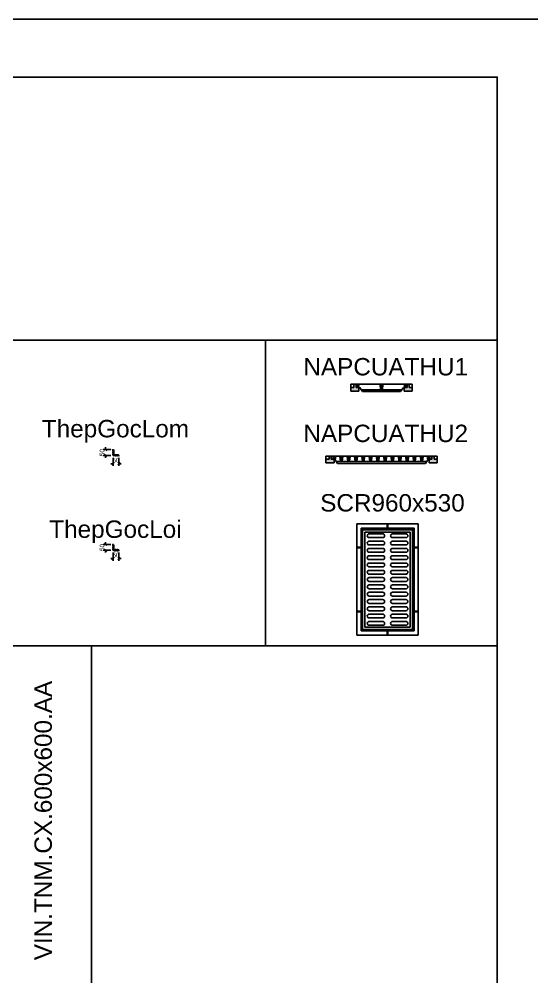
# Model space of a CAD drawing. Header units: feet. Extents: x 0 to 46220, y -100 to 29800.
# Drawn here: x 37377 to 41798, y 21437 to 29700 of the extents above; entities that cross this region are included whole.
import ezdxf
from ezdxf.enums import TextEntityAlignment as Align

# ---------------------------------------------------------------- set-up
doc = ezdxf.new("R2010")
doc.units = ezdxf.units.FT
doc.header["$MEASUREMENT"] = 0
doc.layers.get('Defpoints').update_dxf_attribs({"color": 8})
for name, color, linetype in [('VHG-140', 140, 'Continuous'), ('VHG-Dim', 140, 'Continuous'), ('VHG-Nap2', 125, 'Continuous'), ('VHG-Nap3', 251, 'Continuous'), ('VHG-Text', 7, 'Continuous'), ('VHG-Thep', 1, 'Continuous'), ('VHG-VL', 251, 'Continuous')]:
    doc.layers.add(name, color=color, linetype=linetype)
doc.styles.add('VHG-Unicode.Bold', font='arial.ttf', dxfattribs={"width": 0.8})
doc.styles.add('VHG-Unicode.Regular', font='arial.ttf', dxfattribs={"width": 0.8})
doc.dimstyles.new('VHG1-20', dxfattribs={"dimscale": 200, "dimtxt": 0.2, "dimasz": 0.1, "dimexe": 0.1, "dimexo": 0.1, "dimgap": 0.05, "dimtad": 1, "dimdec": 0, "dimzin": 0, "dimdsep": 46, "dimtxsty": 'VHG-Unicode.Regular', "dimblk": 'OBLIQUE', "dimcen": 0.1, "dimdle": 0.1, "dimclrd": 140, "dimclre": 140, "dimclrt": 7, "dimaunit": 1, "dimadec": 3, "dimazin": 0, "dimtfac": 1, "dimtdec": 0, "dimtix": 1, "dimtofl": 0, "dimtmove": 0, "dimatfit": 3, "dimldrblk": 'DOTSMALL', "dimfxl": 0.4, "dimfxlon": 1, "dimtolj": 1, "dimtzin": 0, "dimarcsym": 0})
pattern_1 = [(225, (-21058.748, 39816.4096), (4.4194174, -4.4194174), [])]
pattern_2 = [(225, (-21053.771, 38509.509), (4.4194174, -4.4194174), [])]

# ---------------------------------------------------------------- blocks, each defined once
blk = doc.blocks.new('NAPCUATHU2')
at = {"layer": 'VHG-Nap3'}
h = blk.add_hatch(dxfattribs=at)
h.set_pattern_fill('AR-CONC', color=256, scale=2, angle=180)
h.set_pattern_definition([(230, (-21058.748, 39816.41), (-14.3452037, 1.2550427), [1.5, -16.5]), (175, (-21058.748, 39816.41), (2.7750267, -15.0438427), [1.2, -13.2]), (280.4514, (-21059.944, 39816.514), (-11.5701876, -13.788791), [1.274804, -14.0228422]), (226.1842, (-21058.748, 39812.41), (-21.344821, 3.31038), [2.25, -24.75]), (276.6356, (-21060.527, 39812.685), (-18.693254, -19.482357), [1.912206, -21.03426]), (171.1842, (-21058.748, 39812.41), (-18.693239, -19.482372), [1.8, -19.8]), (201, (-21060.748, 39813.41), (-11.938141, 8.0523778), [1.5, -16.5]), (146, (-21060.748, 39813.41), (-4.8663066, -14.503001), [1.2, -13.2]), (251.4514, (-21061.743, 39814.08), (-16.8044526, -6.45061), [1.274804, -14.0228422]), (217.5, (-21058.7483, 39816.4096), (-0.2431971, -6.6578771), [0, -13.04, 0, -13.4, 0, -13.25]), (187.5, (-21058.748, 39816.4096), (-5.2613907, -7.8882342), [0, -7.64, 0, -12.74, 0, -5.05]), (147.5, (-21054.2883, 39816.4096), (-10.6764487, 0.45109743), [0, -5, 0, -15.6, 0, -20.7]), (137.5, (-21052.288, 39816.41), (-11.6637234, -2.0020996), [0, -6.5, 0, -10.36, 0, -14.7])])
h.paths.add_polyline_path([(960, -27.2), (932.8, -27.2), (932.8, 0), (914.7, 0), (914.7, -27.2), (890, -27.2), (890, -60), (960, -60)])
h.paths.add_polyline_path([(70, -27.2), (45.3, -27.2), (45.3, 0), (27.2, 0), (27.2, -27.2), (0, -27.2), (0, -60), (70, -60)])
h = blk.add_hatch(dxfattribs=at)
h.set_pattern_fill('ANSI31', color=256, scale=50, angle=180)
h.set_pattern_definition(pattern_1)
h.paths.add_polyline_path([(85.5, 0), (60.8, 0), (65.7, -27.2), (70, -27.2), (76.9, -27.2), (79.8, -31.7)])
h = blk.add_hatch(dxfattribs=at)
h.set_pattern_fill('ANSI31', color=256, scale=50, angle=180)
h.set_pattern_definition([(225, (-21185.271, 38509.509), (4.4194174, -4.4194174), [])])
edge = h.paths.add_edge_path()
edge.add_line((136.9, -47.3), (130.1, -47.3))
edge.add_arc((130.1, -42.8), 4.53, 185.89469, 270, ccw=False)
edge.add_line((125.6, -43.3), (121.7, -5))
edge.add_arc((126.2, -4.5), 4.53, 90, 185.89469, ccw=False)
edge.add_line((126.2, 0), (140.8, 0))
edge.add_arc((140.8, -4.5), 4.53, -5.89469, 90, ccw=False)
edge.add_line((145.3, -5), (141.4, -43.3))
edge.add_arc((136.9, -42.8), 4.53, 270, 354.10531, ccw=False)
h = blk.add_hatch(dxfattribs=at)
h.set_pattern_fill('ANSI31', color=256, scale=50, angle=180)
h.set_pattern_definition([(225, (-21122.271, 38509.509), (4.4194174, -4.4194174), [])])
edge = h.paths.add_edge_path()
edge.add_line((199.9, -47.3), (193.1, -47.3))
edge.add_arc((193.1, -42.8), 4.53, 185.89469, 270, ccw=False)
edge.add_line((188.6, -43.3), (184.7, -5))
edge.add_arc((189.2, -4.5), 4.53, 90, 185.89469, ccw=False)
edge.add_line((189.2, 0), (203.8, 0))
edge.add_arc((203.8, -4.5), 4.53, -5.89469, 90, ccw=False)
edge.add_line((208.3, -5), (204.4, -43.3))
edge.add_arc((199.9, -42.8), 4.53, 270, 354.10531, ccw=False)
h = blk.add_hatch(dxfattribs=at)
h.set_pattern_fill('ANSI31', color=256, scale=50, angle=180)
h.set_pattern_definition([(225, (-21059.271, 38509.509), (4.4194174, -4.4194174), [])])
edge = h.paths.add_edge_path()
edge.add_line((262.9, -47.3), (256.1, -47.3))
edge.add_arc((256.1, -42.8), 4.53, 185.89469, 270, ccw=False)
edge.add_line((251.6, -43.3), (247.7, -5))
edge.add_arc((252.2, -4.5), 4.53, 90, 185.89469, ccw=False)
edge.add_line((252.2, 0), (266.8, 0))
edge.add_arc((266.8, -4.5), 4.53, -5.89469, 90, ccw=False)
edge.add_line((271.3, -5), (267.4, -43.3))
edge.add_arc((262.9, -42.8), 4.53, 270, 354.10531, ccw=False)
h = blk.add_hatch(dxfattribs=at)
h.set_pattern_fill('ANSI31', color=256, scale=50, angle=180)
h.set_pattern_definition([(225, (-20996.271, 38509.509), (4.4194174, -4.4194174), [])])
edge = h.paths.add_edge_path()
edge.add_line((325.9, -47.3), (319.1, -47.3))
edge.add_arc((319.1, -42.8), 4.53, 185.89469, 270, ccw=False)
edge.add_line((314.6, -43.3), (310.7, -5))
edge.add_arc((315.2, -4.5), 4.53, 90, 185.89469, ccw=False)
edge.add_line((315.2, 0), (329.8, 0))
edge.add_arc((329.8, -4.5), 4.53, -5.89469, 90, ccw=False)
edge.add_line((334.3, -5), (330.4, -43.3))
edge.add_arc((325.9, -42.8), 4.53, 270, 354.10531, ccw=False)
h = blk.add_hatch(dxfattribs=at)
h.set_pattern_fill('ANSI31', color=256, scale=50, angle=180)
h.set_pattern_definition([(225, (-20933.271, 38509.509), (4.4194174, -4.4194174), [])])
edge = h.paths.add_edge_path()
edge.add_line((388.9, -47.3), (382.1, -47.3))
edge.add_arc((382.1, -42.8), 4.53, 185.89469, 270, ccw=False)
edge.add_line((377.6, -43.3), (373.7, -5))
edge.add_arc((378.2, -4.5), 4.53, 90, 185.89469, ccw=False)
edge.add_line((378.2, 0), (392.8, 0))
edge.add_arc((392.8, -4.5), 4.53, -5.89469, 90, ccw=False)
edge.add_line((397.3, -5), (393.4, -43.3))
edge.add_arc((388.9, -42.8), 4.53, 270, 354.10531, ccw=False)
h = blk.add_hatch(dxfattribs=at)
h.set_pattern_fill('ANSI31', color=256, scale=50, angle=180)
h.set_pattern_definition([(225, (-20870.271, 38509.509), (4.4194174, -4.4194174), [])])
edge = h.paths.add_edge_path()
edge.add_line((451.9, -47.3), (445.1, -47.3))
edge.add_arc((445.1, -42.8), 4.53, 185.89469, 270, ccw=False)
edge.add_line((440.6, -43.3), (436.7, -5))
edge.add_arc((441.2, -4.5), 4.53, 90, 185.89469, ccw=False)
edge.add_line((441.2, 0), (455.8, 0))
edge.add_arc((455.8, -4.5), 4.53, -5.89469, 90, ccw=False)
edge.add_line((460.3, -5), (456.4, -43.3))
edge.add_arc((451.9, -42.8), 4.53, 270, 354.10531, ccw=False)
h = blk.add_hatch(dxfattribs=at)
h.set_pattern_fill('ANSI31', color=256, scale=50, angle=180)
h.set_pattern_definition([(225, (-20807.271, 38509.509), (4.4194174, -4.4194174), [])])
edge = h.paths.add_edge_path()
edge.add_line((514.9, -47.3), (508.1, -47.3))
edge.add_arc((508.1, -42.8), 4.53, 185.89469, 270, ccw=False)
edge.add_line((503.6, -43.3), (499.7, -5))
edge.add_arc((504.2, -4.5), 4.53, 90, 185.89469, ccw=False)
edge.add_line((504.2, 0), (518.8, 0))
edge.add_arc((518.8, -4.5), 4.53, -5.89469, 90, ccw=False)
edge.add_line((523.3, -5), (519.4, -43.3))
edge.add_arc((514.9, -42.8), 4.53, 270, 354.10531, ccw=False)
h = blk.add_hatch(dxfattribs=at)
h.set_pattern_fill('ANSI31', color=256, scale=50, angle=180)
h.set_pattern_definition([(225, (-20744.271, 38509.509), (4.4194174, -4.4194174), [])])
edge = h.paths.add_edge_path()
edge.add_line((577.9, -47.3), (571.1, -47.3))
edge.add_arc((571.1, -42.8), 4.53, 185.89469, 270, ccw=False)
edge.add_line((566.6, -43.3), (562.7, -5))
edge.add_arc((567.2, -4.5), 4.53, 90, 185.89469, ccw=False)
edge.add_line((567.2, 0), (581.8, 0))
edge.add_arc((581.8, -4.5), 4.53, -5.89469, 90, ccw=False)
edge.add_line((586.3, -5), (582.4, -43.3))
edge.add_arc((577.9, -42.8), 4.53, 270, 354.10531, ccw=False)
h = blk.add_hatch(dxfattribs=at)
h.set_pattern_fill('ANSI31', color=256, scale=50, angle=180)
h.set_pattern_definition([(225, (-20681.271, 38509.509), (4.4194174, -4.4194174), [])])
edge = h.paths.add_edge_path()
edge.add_line((640.9, -47.3), (634.1, -47.3))
edge.add_arc((634.1, -42.8), 4.53, 185.89469, 270, ccw=False)
edge.add_line((629.6, -43.3), (625.7, -5))
edge.add_arc((630.2, -4.5), 4.53, 90, 185.89469, ccw=False)
edge.add_line((630.2, 0), (644.8, 0))
edge.add_arc((644.8, -4.5), 4.53, -5.89469, 90, ccw=False)
edge.add_line((649.3, -5), (645.4, -43.3))
edge.add_arc((640.9, -42.8), 4.53, 270, 354.10531, ccw=False)
h = blk.add_hatch(dxfattribs=at)
h.set_pattern_fill('ANSI31', color=256, scale=50, angle=180)
h.set_pattern_definition([(225, (-20618.271, 38509.509), (4.4194174, -4.4194174), [])])
edge = h.paths.add_edge_path()
edge.add_line((703.9, -47.3), (697.1, -47.3))
edge.add_arc((697.1, -42.8), 4.53, 185.89469, 270, ccw=False)
edge.add_line((692.6, -43.3), (688.7, -5))
edge.add_arc((693.2, -4.5), 4.53, 90, 185.89469, ccw=False)
edge.add_line((693.2, 0), (707.8, 0))
edge.add_arc((707.8, -4.5), 4.53, -5.89469, 90, ccw=False)
edge.add_line((712.3, -5), (708.4, -43.3))
edge.add_arc((703.9, -42.8), 4.53, 270, 354.10531, ccw=False)
h = blk.add_hatch(dxfattribs=at)
h.set_pattern_fill('ANSI31', color=256, scale=50, angle=180)
h.set_pattern_definition([(225, (-20555.271, 38509.509), (4.4194174, -4.4194174), [])])
edge = h.paths.add_edge_path()
edge.add_line((766.9, -47.3), (760.1, -47.3))
edge.add_arc((760.1, -42.8), 4.53, 185.89469, 270, ccw=False)
edge.add_line((755.6, -43.3), (751.7, -5))
edge.add_arc((756.2, -4.5), 4.53, 90, 185.89469, ccw=False)
edge.add_line((756.2, 0), (770.8, 0))
edge.add_arc((770.8, -4.5), 4.53, -5.89469, 90, ccw=False)
edge.add_line((775.3, -5), (771.4, -43.3))
edge.add_arc((766.9, -42.8), 4.53, 270, 354.10531, ccw=False)
h = blk.add_hatch(dxfattribs=at)
h.set_pattern_fill('ANSI31', color=256, scale=50, angle=180)
h.set_pattern_definition([(225, (-20492.271, 38509.509), (4.4194174, -4.4194174), [])])
edge = h.paths.add_edge_path()
edge.add_line((829.9, -47.3), (823.1, -47.3))
edge.add_arc((823.1, -42.8), 4.53, 185.89469, 270, ccw=False)
edge.add_line((818.6, -43.3), (814.7, -5))
edge.add_arc((819.2, -4.5), 4.53, 90, 185.89469, ccw=False)
edge.add_line((819.2, 0), (833.8, 0))
edge.add_arc((833.8, -4.5), 4.53, -5.89469, 90, ccw=False)
edge.add_line((838.3, -5), (834.4, -43.3))
edge.add_arc((829.9, -42.8), 4.53, 270, 354.10531, ccw=False)
h = blk.add_hatch(dxfattribs=at)
h.set_pattern_fill('ANSI31', color=256, scale=50, angle=180)
h.set_pattern_definition(pattern_1)
h.paths.add_polyline_path([(874.5, 0), (899.2, 0), (894.3, -27.2), (890, -27.2), (883.1, -27.2), (880.2, -31.7)])
at = {"layer": 'VHG-Nap2'}
for p, q in [((27.2, 0), (0, 0)), ((0, 0), (0, -27.2)), ((60.8, 0), (65.7, -27.2)), ((85.5, 0), (79.8, -31.7)), ((140.8, 0), (126.2, 0)), ((203.8, 0), (189.2, 0)), ((266.8, 0), (252.2, 0)), ((329.8, 0), (315.2, 0)), ((392.8, 0), (378.2, 0)), ((455.8, 0), (441.2, 0)), ((518.8, 0), (504.2, 0)), ((581.8, 0), (567.2, 0)), ((644.8, 0), (630.2, 0)), ((707.8, 0), (693.2, 0)), ((770.8, 0), (756.2, 0)), ((833.8, 0), (819.2, 0)), ((874.5, 0), (880.2, -31.7)), ((899.2, 0), (894.3, -27.2)), ((932.8, 0), (960, 0)), ((89.9, -47.3), (870.1, -47.3)), ((121.7, -5), (125.6, -43.3)), ((136.9, -47.3), (130.1, -47.3)), ((145.3, -5), (141.4, -43.3)), ((184.7, -5), (188.6, -43.3)), ((199.9, -47.3), (193.1, -47.3)), ((208.3, -5), (204.4, -43.3)), ((247.7, -5), (251.6, -43.3)), ((262.9, -47.3), (256.1, -47.3)), ((271.3, -5), (267.4, -43.3)), ((310.7, -5), (314.6, -43.3)), ((325.9, -47.3), (319.1, -47.3)), ((334.3, -5), (330.4, -43.3)), ((373.7, -5), (377.6, -43.3)), ((388.9, -47.3), (382.1, -47.3)), ((397.3, -5), (393.4, -43.3)), ((436.7, -5), (440.6, -43.3)), ((451.9, -47.3), (445.1, -47.3)), ((460.3, -5), (456.4, -43.3)), ((499.7, -5), (503.6, -43.3)), ((514.9, -47.3), (508.1, -47.3)), ((523.3, -5), (519.4, -43.3)), ((562.7, -5), (566.6, -43.3)), ((577.9, -47.3), (571.1, -47.3)), ((586.3, -5), (582.4, -43.3)), ((625.7, -5), (629.6, -43.3)), ((640.9, -47.3), (634.1, -47.3)), ((649.3, -5), (645.4, -43.3)), ((688.7, -5), (692.6, -43.3)), ((703.9, -47.3), (697.1, -47.3)), ((712.3, -5), (708.4, -43.3)), ((751.7, -5), (755.6, -43.3)), ((766.9, -47.3), (760.1, -47.3)), ((775.3, -5), (771.4, -43.3)), ((814.7, -5), (818.6, -43.3)), ((829.9, -47.3), (823.1, -47.3)), ((838.3, -5), (834.4, -43.3))]:
    blk.add_line(p, q, dxfattribs=at)
at = {"layer": 'VHG-Nap2', "ltscale": 600}
for p, q in [((27.2, 0), (27.2, -27.2)), ((45.3, 0), (27.2, 0)), ((45.3, 0), (45.3, -27.2)), ((914.7, 0), (45.3, 0)), ((914.7, 0), (914.7, -27.2)), ((914.7, 0), (932.8, 0)), ((932.8, 0), (932.8, -27.2)), ((27.2, -27.2), (0, -27.2)), ((0, -27.2), (0, -60)), ((0, -60), (70, -60)), ((76.9, -27.2), (45.3, -27.2)), ((70, -27.2), (45.3, -27.2)), ((70, -60), (70, -27.2)), ((76.9, -27.2), (100.7, -63.8)), ((859.3, -63.8), (100.7, -63.8)), ((883.1, -27.2), (859.3, -63.8)), ((883.1, -27.2), (914.7, -27.2)), ((890, -60), (890, -27.2)), ((960, -60), (890, -60)), ((932.8, -27.2), (960, -27.2))]:
    blk.add_line(p, q, dxfattribs=at)
at = {"layer": 'VHG-Nap2'}
blk.add_lwpolyline([(960, -60), (960, 0)], dxfattribs=at)
for centre, start, end in [((126.2, -4.5), 90, 185.89469), ((140.8, -4.5), 354.10531, 90), ((189.2, -4.5), 90, 185.89469), ((203.8, -4.5), 354.10531, 90), ((252.2, -4.5), 90, 185.89469), ((266.8, -4.5), 354.10531, 90), ((315.2, -4.5), 90, 185.89469), ((329.8, -4.5), 354.10531, 90), ((378.2, -4.5), 90, 185.89469), ((392.8, -4.5), 354.10531, 90), ((441.2, -4.5), 90, 185.89469), ((455.8, -4.5), 354.10531, 90), ((504.2, -4.5), 90, 185.89469), ((518.8, -4.5), 354.10531, 90), ((567.2, -4.5), 90, 185.89469), ((581.8, -4.5), 354.10531, 90), ((630.2, -4.5), 90, 185.89469), ((644.8, -4.5), 354.10531, 90), ((693.2, -4.5), 90, 185.89469), ((707.8, -4.5), 354.10531, 90), ((756.2, -4.5), 90, 185.89469), ((770.8, -4.5), 354.10531, 90), ((819.2, -4.5), 90, 185.89469), ((833.8, -4.5), 354.10531, 90), ((130.1, -42.8), 185.89469, 270), ((136.9, -42.8), 270, 354.10531), ((193.1, -42.8), 185.89469, 270), ((199.9, -42.8), 270, 354.10531), ((256.1, -42.8), 185.89469, 270), ((262.9, -42.8), 270, 354.10531), ((319.1, -42.8), 185.89469, 270), ((325.9, -42.8), 270, 354.10531), ((382.1, -42.8), 185.89469, 270), ((388.9, -42.8), 270, 354.10531), ((445.1, -42.8), 185.89469, 270), ((451.9, -42.8), 270, 354.10531), ((508.1, -42.8), 185.89469, 270), ((514.9, -42.8), 270, 354.10531), ((571.1, -42.8), 185.89469, 270), ((577.9, -42.8), 270, 354.10531), ((634.1, -42.8), 185.89469, 270), ((640.9, -42.8), 270, 354.10531), ((697.1, -42.8), 185.89469, 270), ((703.9, -42.8), 270, 354.10531), ((760.1, -42.8), 185.89469, 270), ((766.9, -42.8), 270, 354.10531), ((823.1, -42.8), 185.89469, 270), ((829.9, -42.8), 270, 354.10531)]:
    blk.add_arc(centre, 4.53, start, end, dxfattribs=at)
blk = doc.blocks.new('NAPCUATHU1')
at = {"layer": 'VHG-Nap3'}
h = blk.add_hatch(dxfattribs=at)
h.set_pattern_fill('AR-CONC', color=256, scale=2, angle=180)
h.set_pattern_definition([(230, (-21053.771, 38509.509), (-14.3452037, 1.2550427), [1.5, -16.5]), (175, (-21053.771, 38509.509), (2.7750267, -15.0438427), [1.2, -13.2]), (280.451444, (-21054.966, 38509.613), (-11.570177, -13.7888), [1.274804, -14.022842]), (226.1842, (-21053.77, 38505.509), (-21.3448266, 3.3103856), [2.25, -24.75]), (276.635635, (-21055.55, 38505.785), (-18.693239, -19.482372), [1.912207, -21.034275]), (171.184164, (-21053.77, 38505.509), (-18.693239, -19.482372), [1.8, -19.8]), (201, (-21055.771, 38506.509), (-11.938141, 8.0523778), [1.5, -16.5]), (146, (-21055.771, 38506.509), (-4.8663066, -14.503001), [1.2, -13.2]), (251.451445, (-21056.766, 38507.18), (-16.8044475, -6.450623), [1.274804, -14.022842]), (217.5, (-21053.771, 38509.509), (-0.2431971, -6.6578771), [0, -13.04, 0, -13.4, 0, -13.25]), (187.5, (-21053.771, 38509.509), (-5.2613907, -7.8882342), [0, -7.64, 0, -12.74, 0, -5.05]), (147.5, (-21049.311, 38509.509), (-10.6764487, 0.45109743), [0, -5, 0, -15.6, 0, -20.7]), (137.5, (-21047.311, 38509.509), (-11.6637234, -2.0020996), [0, -6.5, 0, -10.36, 0, -14.7])])
h.paths.add_polyline_path([(484.7, -27.2), (484.7, 0), (502.8, 0), (502.8, -27.2), (530, -27.2), (530, -60), (460, -60), (460, -27.2)])
h.paths.add_polyline_path([(45.3, -27.2), (70, -27.2), (70, -60), (0, -60), (0, -27.2), (27.2, -27.2), (27.2, 0), (45.3, 0)])
h = blk.add_hatch(dxfattribs=at)
h.set_pattern_fill('ANSI31', color=256, scale=50, angle=180)
h.set_pattern_definition(pattern_2)
h.paths.add_polyline_path([(50.2, -27.2), (65.1, -27.2), (69.9, 0), (45.3, 0)])
h = blk.add_hatch(dxfattribs=at)
h.set_pattern_fill('ANSI31', color=256, scale=50, angle=180)
h.set_pattern_definition(pattern_2)
edge = h.paths.add_edge_path()
edge.add_line((268.4, -47.3), (261.6, -47.3))
edge.add_arc((261.6, -42.8), 4.53, 185.89469, 270, ccw=False)
edge.add_line((257.1, -43.3), (253.2, -5))
edge.add_arc((257.7, -4.5), 4.53, 90, 185.89469, ccw=False)
edge.add_line((257.7, 0), (272.3, 0))
edge.add_arc((272.3, -4.5), 4.53, -5.89469, 90, ccw=False)
edge.add_line((276.8, -5), (272.9, -43.3))
edge.add_arc((268.4, -42.8), 4.53, 270, 354.10531, ccw=False)
h = blk.add_hatch(dxfattribs=at)
h.set_pattern_fill('ANSI31', color=256, scale=50, angle=180)
h.set_pattern_definition(pattern_2)
h.paths.add_polyline_path([(479.8, -27.2), (464.9, -27.2), (460.1, 0), (484.7, 0)])
at = {"layer": 'VHG-Nap2'}
for p, q in [((27.2, 0), (0, 0)), ((0, 0), (0, -27.2)), ((45.3, 0), (50.2, -27.2)), ((69.9, 0), (65.1, -27.2)), ((272.3, 0), (257.7, 0)), ((460.1, 0), (464.9, -27.2)), ((484.7, 0), (479.8, -27.2)), ((502.8, 0), (530, 0)), ((89.9, -47.3), (440.1, -47.3)), ((253.2, -5), (257.1, -43.3)), ((268.4, -47.3), (261.6, -47.3)), ((276.8, -5), (272.9, -43.3))]:
    blk.add_line(p, q, dxfattribs=at)
at = {"layer": 'VHG-Nap2', "ltscale": 600}
for p, q in [((27.2, 0), (27.2, -27.2)), ((45.3, 0), (27.2, 0)), ((45.3, 0), (45.3, -27.2)), ((484.7, 0), (45.3, 0)), ((484.7, 0), (484.7, -27.2)), ((484.7, 0), (502.8, 0)), ((502.8, 0), (502.8, -27.2)), ((27.2, -27.2), (0, -27.2)), ((0, -27.2), (0, -60)), ((0, -60), (70, -60)), ((76.9, -27.2), (45.3, -27.2)), ((70, -27.2), (45.3, -27.2)), ((70, -60), (70, -27.2)), ((76.9, -27.2), (100.7, -63.8)), ((429.3, -63.8), (100.7, -63.8)), ((453.1, -27.2), (429.3, -63.8)), ((453.1, -27.2), (484.7, -27.2)), ((460, -60), (460, -27.2)), ((530, -60), (460, -60)), ((502.8, -27.2), (530, -27.2))]:
    blk.add_line(p, q, dxfattribs=at)
at = {"layer": 'VHG-Nap2'}
blk.add_lwpolyline([(530, -60), (530, 0)], dxfattribs=at)
for centre, start, end in [((257.7, -4.5), 90, 185.89469), ((272.3, -4.5), 354.10531, 90), ((261.6, -42.8), 185.89469, 270), ((268.4, -42.8), 270, 354.10531)]:
    blk.add_arc(centre, 4.53, start, end, dxfattribs=at)
blk = doc.blocks.new('SCR960x530')
at = {"layer": 'VHG-Nap2'}
for p, q in [((-70, -490.6), (-70, 469.4)), ((-70, 469.4), (460, 469.4)), ((423, 432.4), (-33, 432.4)), ((-33, 432.4), (-33, -453.6)), ((415, 424.4), (-25, 424.4)), ((-25, 424.4), (-25, -445.6)), ((410, 419.4), (-20, 419.4)), ((-20, 419.4), (-20, -440.6)), ((192, 432.4), (192, 469.4)), ((198, 432.4), (192, 432.4)), ((195, 469.4), (198, 469.4)), ((198, 469.4), (198, 432.4)), ((410, -440.6), (410, 419.4)), ((415, -440.6), (415, 424.4)), ((423, 424.4), (423, 432.4)), ((423, -453.6), (423, 432.4)), ((460, 469.4), (460, -490.6)), ((152.5, 383.9), (36.5, 383.9)), ((36.5, 350.9), (152.5, 350.9)), ((237.5, 383.9), (353.5, 383.9)), ((353.5, 350.9), (237.5, 350.9)), ((-33, 269), (-70, 269)), ((-70, 263), (-33, 263)), ((152.5, 320.9), (36.5, 320.9)), ((36.5, 287.9), (152.5, 287.9)), ((36.5, 257.9), (152.5, 257.9)), ((237.5, 320.9), (353.5, 320.9)), ((353.5, 287.9), (237.5, 287.9)), ((353.5, 257.9), (237.5, 257.9)), ((423, 269), (460, 269)), ((460, 263), (423, 263)), ((460, 269), (460, 263)), ((152.5, 224.9), (36.5, 224.9)), ((36.5, 194.9), (152.5, 194.9)), ((237.5, 224.9), (353.5, 224.9)), ((353.5, 194.9), (237.5, 194.9)), ((152.5, 161.9), (36.5, 161.9)), ((36.5, 131.9), (152.5, 131.9)), ((152.5, 98.9), (36.5, 98.9)), ((237.5, 161.9), (353.5, 161.9)), ((353.5, 131.9), (237.5, 131.9)), ((237.5, 98.9), (353.5, 98.9)), ((152.5, 68.9), (36.5, 68.9)), ((36.5, 35.9), (152.5, 35.9)), ((152.5, 5.9), (36.5, 5.9)), ((237.5, 68.9), (353.5, 68.9)), ((353.5, 35.9), (237.5, 35.9)), ((237.5, 5.9), (353.5, 5.9)), ((36.5, -27.1), (152.5, -27.1)), ((36.5, -57.1), (152.5, -57.1)), ((353.5, -27.1), (237.5, -27.1)), ((353.5, -57.1), (237.5, -57.1)), ((152.5, -90.1), (36.5, -90.1)), ((36.5, -120.1), (152.5, -120.1)), ((152.5, -153.1), (36.5, -153.1)), ((237.5, -90.1), (353.5, -90.1)), ((353.5, -120.1), (237.5, -120.1)), ((237.5, -153.1), (353.5, -153.1)), ((152.5, -183.1), (36.5, -183.1)), ((36.5, -216.1), (152.5, -216.1)), ((36.5, -246.1), (152.5, -246.1)), ((237.5, -183.1), (353.5, -183.1)), ((353.5, -216.1), (237.5, -216.1)), ((353.5, -246.1), (237.5, -246.1)), ((-70, -284.2), (-33, -284.2)), ((-33, -290.2), (-70, -290.2)), ((152.5, -279.1), (36.5, -279.1)), ((36.5, -309.1), (152.5, -309.1)), ((237.5, -279.1), (353.5, -279.1)), ((353.5, -309.1), (237.5, -309.1)), ((460, -284.2), (423, -284.2)), ((423, -290.2), (460, -290.2)), ((152.5, -342.1), (36.5, -342.1)), ((152.5, -372.1), (36.5, -372.1)), ((36.5, -405.1), (152.5, -405.1)), ((237.5, -342.1), (353.5, -342.1)), ((237.5, -372.1), (353.5, -372.1)), ((353.5, -405.1), (237.5, -405.1)), ((460, -490.6), (-70, -490.6)), ((-33, -453.6), (423, -453.6)), ((-25, -445.6), (415, -445.6)), ((-20, -440.6), (410, -440.6)), ((192, -453.6), (192, -490.6)), ((198, -490.6), (198, -453.6)), ((415, -445.6), (415, -440.6))]:
    blk.add_line(p, q, dxfattribs=at)
at = {"layer": 'VHG-Nap2', "ltscale": 300}
for p, q in [((0, 399.4), (390, 399.4)), ((0, -420.6), (0, 399.4)), ((390, 399.4), (390, -420.6)), ((390, -420.6), (0, -420.6))]:
    blk.add_line(p, q, dxfattribs=at)
at = {"layer": 'VHG-Nap2'}
for centre, start, end in [((36.5, 367.4), 90, 270), ((152.5, 367.4), 270, 90), ((237.5, 367.4), 90, 270), ((353.5, 367.4), 270, 90), ((36.5, 304.4), 90, 270), ((36.5, 241.4), 90, 270), ((152.5, 304.4), 270, 90), ((152.5, 241.4), 270, 90), ((237.5, 304.4), 90, 270), ((237.5, 241.4), 90, 270), ((353.5, 304.4), 270, 90), ((353.5, 241.4), 270, 90), ((36.5, 178.4), 90, 270), ((152.5, 178.4), 270, 90), ((237.5, 178.4), 90, 270), ((353.5, 178.4), 270, 90), ((36.5, 115.4), 90, 270), ((152.5, 115.4), 270, 90), ((237.5, 115.4), 90, 270), ((353.5, 115.4), 270, 90), ((36.5, 52.4), 90, 270), ((36.5, -10.6), 90, 270), ((152.5, 52.4), 270, 90), ((152.5, -10.6), 270, 90), ((237.5, 52.4), 90, 270), ((237.5, -10.6), 90, 270), ((353.5, 52.4), 270, 90), ((353.5, -10.6), 270, 90), ((36.5, -73.6), 90, 270), ((152.5, -73.6), 270, 90), ((237.5, -73.6), 90, 270), ((353.5, -73.6), 270, 90), ((36.5, -136.6), 90, 270), ((152.5, -136.6), 270, 90), ((237.5, -136.6), 90, 270), ((353.5, -136.6), 270, 90), ((36.5, -199.6), 90, 270), ((36.5, -262.6), 90, 270), ((152.5, -199.6), 270, 90), ((152.5, -262.6), 270, 90), ((237.5, -199.6), 90, 270), ((237.5, -262.6), 90, 270), ((353.5, -199.6), 270, 90), ((353.5, -262.6), 270, 90), ((36.5, -325.6), 90, 270), ((152.5, -325.6), 270, 90), ((237.5, -325.6), 90, 270), ((353.5, -325.6), 270, 90), ((36.5, -388.6), 90, 270), ((152.5, -388.6), 270, 90), ((237.5, -388.6), 90, 270), ((353.5, -388.6), 270, 90)]:
    blk.add_arc(centre, 16.5, start, end, dxfattribs=at)
blk = doc.blocks.new('ThepGocLoi')
at = {"layer": 'VHG-VL', "lineweight": 40}
h = blk.add_hatch(dxfattribs=at)
h.set_pattern_fill('ANSI31', color=256, scale=20, style=0)
h.set_pattern_definition([(45, (-15290.2902, -2299.3637), (-1.76776695, 1.76776695), [])])
h.paths.add_polyline_path([(0, 0), (50, 0, 0.414214), (45, 5), (5, 5), (5, 45, 0.414201), (0, 50)])
at = {"layer": 'VHG-VL'}
blk.add_lwpolyline([(0, 0), (0, 50), (0, 0), (50, 0, 0.414214), (45, 5), (5, 5), (5, 45, 0.414214), (0, 50)], format="xyb", dxfattribs=at)
blk = doc.blocks.new('ThepGocLom')
at = {"layer": 'VHG-VL', "lineweight": 40}
h = blk.add_hatch(dxfattribs=at)
h.set_pattern_fill('ANSI31', color=256, scale=20, style=0)
h.set_pattern_definition([(45, (-15295.2902, -2304.3637), (-1.76776695, 1.76776695), [])])
h.paths.add_polyline_path([(-5, -5), (45, -5, 0.414214), (40, 0), (0, 0), (0, 40, 0.414201), (-5, 45)])
at = {"layer": 'VHG-VL'}
blk.add_lwpolyline([(-5, 45, -0.414214), (0, 40), (0, 0), (40, 0, -0.414214), (45, -5), (-5, -5), (-5, 45), (-5, -5)], format="xyb", dxfattribs=at)
blk = doc.blocks.new('Khung')
at = {"layer": 'Defpoints'}
blk.add_lwpolyline([(0, -29700), (42000, -29700), (42000, 0), (0, 0)], close=True, dxfattribs=at)
at = {"layer": 'VHG-140'}
blk.add_lwpolyline([(2000, -500), (41500, -500), (41500, -29200), (2000, -29200)], close=True, dxfattribs=at)
blk = doc.blocks.new('_Oblique')
at = {"layer": 'VHG-Dim', "linetype": 'ByBlock', "lineweight": -2}
blk.add_line((-0.5, -0.5), (0.5, 0.5), dxfattribs=at)
blk = doc.blocks.new('*D418')
at = {"layer": 'Defpoints', "color": 0, "transparency": 16777216}
for p in [(38122.4, 25985.7), (38187.1, 25985.7), (38187.1, 25935.7)]:
    blk.add_point(p, dxfattribs=at)
at = {"layer": 'VHG-VL', "color": 140, "lineweight": -2, "transparency": 16777216}
for p, q in [((38167.1, 25985.7), (38102.4, 25985.7)), ((38122.4, 25985.7), (38122.4, 26005.7)), ((38167.1, 25935.7), (38102.4, 25935.7)), ((38122.4, 25935.7), (38122.4, 25915.7))]:
    blk.add_line(p, q, dxfattribs=at)
at = {"layer": 'VHG-VL', "color": 140, "lineweight": -2, "transparency": 16777216, "xscale": 20, "yscale": 20, "zscale": 20}
for p, rotation in [((38122.4, 25985.7), 270), ((38122.4, 25935.7), 90)]:
    blk.add_blockref('_Oblique', p, dxfattribs=dict(at, rotation=rotation))
at = {"layer": 'VHG-VL', "color": 7, "transparency": 16777216, "insert": (38092.4, 25960.7), "char_height": 40, "attachment_point": 5, "rotation": 90, "style": 'VHG-Unicode.Regular'}
blk.add_mtext('\\A1;50', dxfattribs=at)
blk = doc.blocks.new('_DotSmall')
at = {"layer": 'VHG-Thep', "linetype": 'ByBlock', "const_width": 0.5}
blk.add_lwpolyline([(-0.0625, 0, 1), (0.0625, 0, 1)], format="xyb", close=True, dxfattribs=at)
blk = doc.blocks.new('*D419')
at = {"layer": 'Defpoints', "color": 0, "transparency": 16777216}
for p in [(38187.1, 25935.7), (38237.1, 25935.7), (38237.1, 25864.6)]:
    blk.add_point(p, dxfattribs=at)
at = {"layer": 'VHG-VL', "color": 140, "lineweight": -2, "transparency": 16777216}
for p, q in [((38187.1, 25864.6), (38167.1, 25864.6)), ((38187.1, 25915.7), (38187.1, 25844.6)), ((38237.1, 25915.7), (38237.1, 25844.6)), ((38237.1, 25864.6), (38257.1, 25864.6))]:
    blk.add_line(p, q, dxfattribs=at)
at = {"layer": 'VHG-VL', "color": 140, "lineweight": -2, "transparency": 16777216, "xscale": 20, "yscale": 20, "zscale": 20}
blk.add_blockref('_Oblique', (38187.1, 25864.6), dxfattribs=at)
at = {"layer": 'VHG-VL', "color": 140, "lineweight": -2, "transparency": 16777216, "xscale": 20, "yscale": 20, "zscale": 20, "rotation": 180}
blk.add_blockref('_Oblique', (38237.1, 25864.6), dxfattribs=at)
at = {"layer": 'VHG-VL', "color": 7, "transparency": 16777216, "insert": (38212.1, 25894.6), "char_height": 40, "attachment_point": 5, "style": 'VHG-Unicode.Regular'}
blk.add_mtext('\\A1;50', dxfattribs=at)
blk = doc.blocks.new('*D400')
at = {"layer": 'Defpoints', "color": 0, "transparency": 16777216}
for p in [(38122.4, 25167.3), (38187.1, 25167.3), (38187.1, 25117.3)]:
    blk.add_point(p, dxfattribs=at)
at = {"layer": 'VHG-VL', "color": 140, "lineweight": -2, "transparency": 16777216}
for p, q in [((38167.1, 25167.3), (38102.4, 25167.3)), ((38122.4, 25167.3), (38122.4, 25187.3)), ((38167.1, 25117.3), (38102.4, 25117.3)), ((38122.4, 25117.3), (38122.4, 25097.3))]:
    blk.add_line(p, q, dxfattribs=at)
at = {"layer": 'VHG-VL', "color": 140, "lineweight": -2, "transparency": 16777216, "xscale": 20, "yscale": 20, "zscale": 20}
for p, rotation in [((38122.4, 25167.3), 270), ((38122.4, 25117.3), 90)]:
    blk.add_blockref('_Oblique', p, dxfattribs=dict(at, rotation=rotation))
at = {"layer": 'VHG-VL', "color": 7, "transparency": 16777216, "insert": (38092.4, 25142.3), "char_height": 40, "attachment_point": 5, "rotation": 90, "style": 'VHG-Unicode.Regular'}
blk.add_mtext('\\A1;50', dxfattribs=at)
blk = doc.blocks.new('*D401')
at = {"layer": 'Defpoints', "color": 0, "transparency": 16777216}
for p in [(38187.1, 25117.3), (38237.1, 25117.3), (38237.1, 25046.1)]:
    blk.add_point(p, dxfattribs=at)
at = {"layer": 'VHG-VL', "color": 140, "lineweight": -2, "transparency": 16777216}
for p, q in [((38187.1, 25046.1), (38167.1, 25046.1)), ((38187.1, 25097.3), (38187.1, 25026.1)), ((38237.1, 25097.3), (38237.1, 25026.1)), ((38237.1, 25046.1), (38257.1, 25046.1))]:
    blk.add_line(p, q, dxfattribs=at)
at = {"layer": 'VHG-VL', "color": 140, "lineweight": -2, "transparency": 16777216, "xscale": 20, "yscale": 20, "zscale": 20}
blk.add_blockref('_Oblique', (38187.1, 25046.1), dxfattribs=at)
at = {"layer": 'VHG-VL', "color": 140, "lineweight": -2, "transparency": 16777216, "xscale": 20, "yscale": 20, "zscale": 20, "rotation": 180}
blk.add_blockref('_Oblique', (38237.1, 25046.1), dxfattribs=at)
at = {"layer": 'VHG-VL', "color": 7, "transparency": 16777216, "insert": (38212.1, 25076.1), "char_height": 40, "attachment_point": 5, "style": 'VHG-Unicode.Regular'}
blk.add_mtext('\\A1;50', dxfattribs=at)

msp = doc.modelspace()

# ---------------------------------------------------------------- linework, layer by layer
at = {"layer": 'VHG-140'}
msp.add_line((39500, 26929.1), (39500, 24292.5), dxfattribs=at)
for points in [[(2000, 26929.1), (41500, 26929.1), (41500, 24292.5), (2000, 24292.5)], [(34000, 24292.5), (38000, 24292.5), (38000, 21292.5), (34000, 21292.5)]]:
    msp.add_lwpolyline(points, close=True, dxfattribs=at)

# ---------------------------------------------------------------- block references
at = {"layer": 'Defpoints'}
msp.add_blockref('Khung', (0, 29700), dxfattribs=at)
at = {"layer": 'VHG-Text'}
for name, p in [('NAPCUATHU1', (40237.2, 26550.4)), ('NAPCUATHU2', (40022.2, 25930.4))]:
    msp.add_blockref(name, p, dxfattribs=at)
at = {"layer": 'VHG-VL'}
for name, p in [('ThepGocLom', (38192.1, 25940.7)), ('SCR960x530', (40359.3, 24875.3)), ('ThepGocLoi', (38187.1, 25117.3))]:
    msp.add_blockref(name, p, dxfattribs=at)

# ---------------------------------------------------------------- texts
at = {"layer": 'VHG-Text', "style": 'VHG-Unicode.Bold'}
for s, p in [('NAPCUATHU1', (40538.2, 26626.1)), ('ThepGocLom', (38207.3, 26091.8)), ('NAPCUATHU2', (40538.2, 26051)), ('SCR960x530', (40596.4, 25451.8)), ('ThepGocLoi', (38207.3, 25224.4))]:
    msp.add_text(s, height=150, dxfattribs=at).set_placement(p, align=Align.CENTER)
msp.add_text('VIN.TNM.CX.600x600.AA', height=150, rotation=90, dxfattribs=at).set_placement((37658.9, 22785.3), align=Align.CENTER)

# ---------------------------------------------------------------- dimensions: what is measured, and where the dimension line sits
at = {"layer": 'VHG-VL'}
for p1, p2, picture, middle in [((38187.1, 25935.7), (38187.1, 25985.7), '*D418', (38092.4, 25960.7)), ((38187.1, 25117.3), (38187.1, 25167.3), '*D400', (38092.4, 25142.3))]:
    dim = msp.add_aligned_dim(p1=p1, p2=p2, distance=64.7, dimstyle='VHG1-20', dxfattribs=at)
    dim.commit()
    dim.dimension.update_dxf_attribs({"geometry": picture, "text_midpoint": middle})
for base, p1, p2, picture, middle in [((38237.1, 25864.6), (38187.1, 25935.7), (38237.1, 25935.7), '*D419', (38212.1, 25894.6)), ((38237.1, 25046.1), (38187.1, 25117.3), (38237.1, 25117.3), '*D401', (38212.1, 25076.1))]:
    dim = msp.add_linear_dim(base=base, p1=p1, p2=p2, dimstyle='VHG1-20', dxfattribs=at)
    dim.commit()
    dim.dimension.update_dxf_attribs({"geometry": picture, "text_midpoint": middle})

doc.saveas('drawing.dxf')
